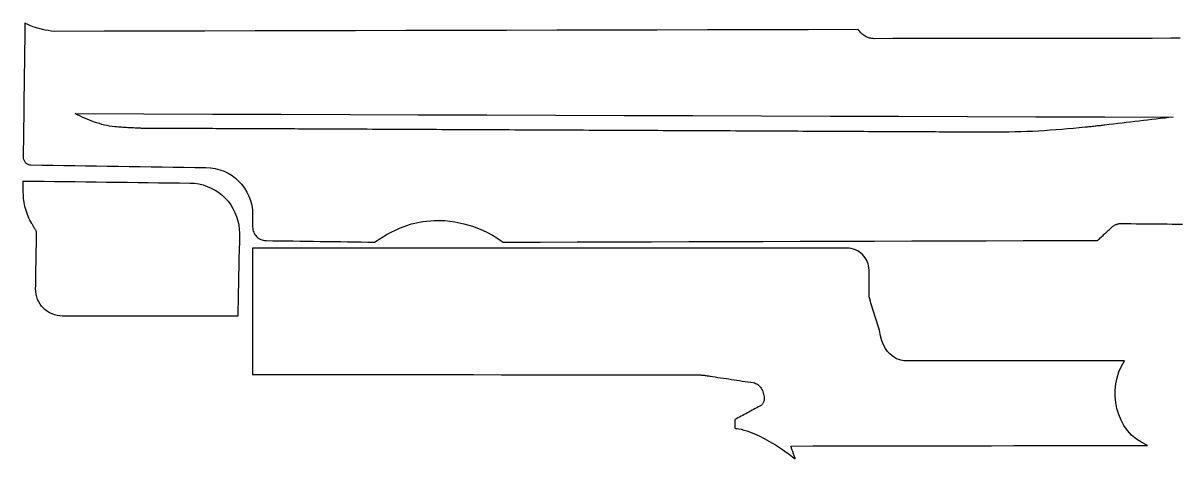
# Model space of a CAD drawing. Header units: metres. Extents: x 47 to 167, y -141 to -62.
# Drawn here: x 46.6 to 114.6, y -87.2 to -61.5 of the extents above; entities that cross this region are included whole.
import ezdxf

# ---------------------------------------------------------------- set-up
doc = ezdxf.new("R2010")
doc.units = ezdxf.units.M

msp = doc.modelspace()

# ---------------------------------------------------------------- linework, layer by layer
for points in [[(114.58067, -62.439296), (114.53749, -62.439296), (114.49431, -62.439296), (114.45113, -62.439296), (114.40795, -62.439296), (114.36477, -62.439296), (114.32159, -62.439296), (114.27841, -62.439296), (114.23523, -62.439296), (114.19205, -62.439296), (114.14887, -62.439296), (114.10569, -62.439296), (114.06251, -62.439296), (114.01933, -62.439296), (112.931956, -62.440566), (111.844582, -62.441836), (110.757208, -62.443106), (109.669834, -62.444376), (108.58246, -62.445646), (107.495086, -62.446916), (106.407712, -62.448186), (105.320338, -62.449456), (104.232964, -62.450726), (103.14559, -62.451996), (102.058216, -62.453266), (100.970842, -62.454536), (99.883468, -62.455806), (98.796094, -62.457076), (97.70872, -62.458346), (96.621346, -62.459616), (96.54921, -62.456822), (96.47809, -62.449456), (96.407986, -62.437772), (96.339152, -62.42177), (96.271588, -62.40145), (96.205548, -62.376812), (96.141286, -62.348364), (96.079056, -62.315852), (96.019112, -62.27953), (95.961454, -62.239398), (95.906336, -62.19571), (95.854012, -62.148466), (95.804482, -62.09792), (95.758, -62.044072), (95.71482, -61.986922), (95.675196, -61.926724), (92.724224, -61.933074), (89.773252, -61.939424), (86.82228, -61.945774), (83.871308, -61.952124), (80.920336, -61.958474), (77.969364, -61.964824), (75.018392, -61.971174), (72.06742, -61.977524), (69.116448, -61.983874), (66.165476, -61.990224), (63.214504, -61.996574), (60.263532, -62.002924), (57.31256, -62.009274), (54.361588, -62.015624), (51.410616, -62.021974), (48.459644, -62.028324), (48.281844, -62.009274), (48.109632, -61.98362), (47.944024, -61.952886), (47.785782, -61.917834), (47.635668, -61.87948), (47.494444, -61.83884), (47.362872, -61.797184), (47.241714, -61.755528), (47.131986, -61.714888), (47.034196, -61.67628), (46.94936, -61.64072), (46.87824, -61.609224), (46.821344, -61.582808), (46.779688, -61.562742), (46.754288, -61.549788), (46.745652, -61.545216), (46.745652, -61.58357), (46.745652, -61.621924), (46.745652, -61.660278), (46.745652, -61.698632), (46.745652, -61.736986), (46.745652, -61.77534), (46.745652, -61.813694), (46.745652, -61.852048), (46.745652, -61.890402), (46.745652, -61.928756), (46.745652, -61.96711), (46.745652, -62.005464), (46.745652, -62.043818), (46.745652, -62.082172), (46.745652, -62.120526), (46.745652, -62.15888), (46.739302, -62.611762), (46.732952, -63.064644), (46.726602, -63.517526), (46.720252, -63.970408), (46.713902, -64.42329), (46.707552, -64.876172), (46.701202, -65.329054), (46.694852, -65.781936), (46.688502, -66.234818), (46.682152, -66.6877), (46.675802, -67.140582), (46.669452, -67.593464), (46.663102, -68.046346), (46.656752, -68.499228), (46.650402, -68.95211), (46.644052, -69.404992), (46.64583, -69.45249), (46.65218, -69.498718), (46.663102, -69.543422), (46.678342, -69.586348), (46.697392, -69.627242), (46.720252, -69.66585), (46.746668, -69.701918), (46.776386, -69.735192), (46.809152, -69.765418), (46.844712, -69.792342), (46.882812, -69.815964), (46.923452, -69.835776), (46.966124, -69.851524), (47.010574, -69.863208), (47.056802, -69.87032), (47.1043, -69.87286), (47.745904, -69.882766), (48.387508, -69.892672), (49.029112, -69.902578), (49.670716, -69.912484), (50.31232, -69.92239), (50.953924, -69.932296), (51.595528, -69.942202), (52.237132, -69.952108), (52.878736, -69.962014), (53.52034, -69.97192), (54.161944, -69.981826), (54.803548, -69.991732), (55.445152, -70.001638), (56.086756, -70.011544), (56.72836, -70.02145), (57.369964, -70.031356), (57.651142, -70.046596), (57.923938, -70.089268), (58.187336, -70.157848), (58.439812, -70.251066), (58.679842, -70.367398), (58.90641, -70.505828), (59.117738, -70.664578), (59.31281, -70.842378), (59.490102, -71.037958), (59.64809, -71.250048), (59.785504, -71.477124), (59.901074, -71.717662), (59.993276, -71.970392), (60.06084, -72.234044), (60.102496, -72.507094), (60.11672, -72.788272), (60.11672, -72.834246), (60.11672, -72.880474), (60.11672, -72.926702), (60.11672, -72.972676), (60.11672, -73.018904), (60.11672, -73.065132), (60.11672, -73.111106), (60.11672, -73.157334), (60.11672, -73.203562), (60.11672, -73.249536), (60.11672, -73.295764), (60.11672, -73.341992), (60.11672, -73.38822), (60.11672, -73.434194), (60.11672, -73.480422), (60.11672, -73.52665), (60.120784, -73.607422), (60.132722, -73.685908), (60.152026, -73.761854), (60.178442, -73.834752), (60.211462, -73.904094), (60.250832, -73.969626), (60.296044, -74.03084), (60.346844, -74.087482), (60.402724, -74.139044), (60.46343, -74.185272), (60.528454, -74.225658), (60.597288, -74.259694), (60.669678, -74.287126), (60.74537, -74.307446), (60.823856, -74.3204), (60.904628, -74.325734), (61.3029, -74.331322), (61.701172, -74.33691), (62.099444, -74.342498), (62.497716, -74.348086), (62.895988, -74.353674), (63.29426, -74.359262), (63.692532, -74.36485), (64.090804, -74.370438), (64.489076, -74.376026), (64.887348, -74.381614), (65.28562, -74.387202), (65.683892, -74.39279), (66.082164, -74.398378), (66.480436, -74.403966), (66.878708, -74.409554), (67.27698, -74.415142), (68.012056, -73.939146), (68.733924, -73.585832), (69.438012, -73.3425), (70.119494, -73.19645), (70.773544, -73.134982), (71.39559, -73.14565), (71.980806, -73.2155), (72.52462, -73.331832), (73.022206, -73.481946), (73.468738, -73.653142), (73.859644, -73.832974), (74.190098, -74.008488), (74.455274, -74.167238), (74.6506, -74.29627), (74.77125, -74.382884), (74.812398, -74.414634), (76.994258, -74.408284), (79.176118, -74.401934), (81.357978, -74.395584), (83.539838, -74.389234), (85.721698, -74.382884), (87.903558, -74.376534), (90.085418, -74.370184), (92.267278, -74.363834), (94.449138, -74.357484), (96.630998, -74.351134), (98.812858, -74.344784), (100.994718, -74.338434), (103.176578, -74.332084), (105.358438, -74.325734), (107.540298, -74.319384), (109.722158, -74.313034), (109.775752, -74.263504), (109.829346, -74.213974), (109.88294, -74.164444), (109.936534, -74.114914), (109.990128, -74.065384), (110.043722, -74.015854), (110.097316, -73.966324), (110.15091, -73.916794), (110.204504, -73.867264), (110.258098, -73.817734), (110.311692, -73.768204), (110.365286, -73.718674), (110.41888, -73.669144), (110.472474, -73.619614), (110.526068, -73.570084), (110.579662, -73.520554), (110.606332, -73.497186), (110.634018, -73.475088), (110.66272, -73.454514), (110.692184, -73.43521), (110.72241, -73.41743), (110.753398, -73.401174), (110.785148, -73.386188), (110.81766, -73.372726), (110.85068, -73.360788), (110.884208, -73.350628), (110.918244, -73.341992), (110.952534, -73.33488), (110.987332, -73.329292), (111.022384, -73.325482), (111.05769, -73.323196), (111.09325, -73.322688), (111.39424, -73.325482), (111.69523, -73.328276), (111.99622, -73.33107), (112.29721, -73.333864), (112.5982, -73.336658), (112.89919, -73.339452), (113.20018, -73.342246), (113.50117, -73.34504), (113.80216, -73.347834), (114.10315, -73.350628), (114.40414, -73.353422), (114.70513, -73.356216)], [(108.990384, -67.668394), (108.648754, -67.70243), (108.307124, -67.734688), (107.96524, -67.764914), (107.623102, -67.793362), (107.280964, -67.819778), (106.938572, -67.844162), (106.59618, -67.866514), (106.253534, -67.88658), (105.910888, -67.90436), (105.567988, -67.919854), (105.225088, -67.932808), (104.882188, -67.943222), (104.539034, -67.951096), (104.19588, -67.95643), (103.852472, -67.95897), (103.509064, -67.958716), (103.35641, -67.957954), (103.203756, -67.957192), (103.051102, -67.95643), (102.898448, -67.955668), (102.745794, -67.954906), (102.59314, -67.954144), (102.440486, -67.953382), (102.287832, -67.95262), (102.135178, -67.951858), (101.982524, -67.951096), (101.82987, -67.950334), (101.677216, -67.949572), (101.524562, -67.94881), (101.371908, -67.948048), (101.219254, -67.947286), (101.0666, -67.946524), (100.850192, -67.945508), (100.633784, -67.944492), (100.417376, -67.943476), (100.200968, -67.94246), (99.98456, -67.941444), (99.768152, -67.940428), (99.551744, -67.939412), (99.335336, -67.938396), (99.118928, -67.93738), (98.90252, -67.936364), (98.686112, -67.935348), (98.469704, -67.934332), (98.253296, -67.933316), (98.036888, -67.9323), (97.82048, -67.931284), (97.604072, -67.930268), (97.337372, -67.928998), (97.070672, -67.927728), (96.803972, -67.926458), (96.537272, -67.925188), (96.270572, -67.923918), (96.003872, -67.922648), (95.737172, -67.921378), (95.470472, -67.920108), (95.203772, -67.918838), (94.937072, -67.917568), (94.670372, -67.916298), (94.403672, -67.915028), (94.136972, -67.913758), (93.870272, -67.912488), (93.603572, -67.911218), (93.336872, -67.909948), (93.033342, -67.908424), (92.729812, -67.9069), (92.426282, -67.905376), (92.122752, -67.903852), (91.819222, -67.902328), (91.515692, -67.900804), (91.212162, -67.89928), (90.908632, -67.897756), (90.605102, -67.896232), (90.301572, -67.894708), (89.998042, -67.893184), (89.694512, -67.89166), (89.390982, -67.890136), (89.087452, -67.888612), (88.783922, -67.887088), (88.480392, -67.885564), (88.15324, -67.88404), (87.826088, -67.882516), (87.498936, -67.880992), (87.171784, -67.879468), (86.844632, -67.877944), (86.51748, -67.87642), (86.190328, -67.874896), (85.863176, -67.873372), (85.536024, -67.871848), (85.208872, -67.870324), (84.88172, -67.8688), (84.554568, -67.867276), (84.227416, -67.865752), (83.900264, -67.864228), (83.573112, -67.862704), (83.24596, -67.86118), (82.908648, -67.859656), (82.571336, -67.858132), (82.234024, -67.856608), (81.896712, -67.855084), (81.5594, -67.85356), (81.222088, -67.852036), (80.884776, -67.850512), (80.547464, -67.848988), (80.210152, -67.847464), (79.87284, -67.84594), (79.535528, -67.844416), (79.198216, -67.842892), (78.860904, -67.841368), (78.523592, -67.839844), (78.18628, -67.83832), (77.848968, -67.836796), (77.514704, -67.835272), (77.18044, -67.833748), (76.846176, -67.832224), (76.511912, -67.8307), (76.177648, -67.829176), (75.843384, -67.827652), (75.50912, -67.826128), (75.174856, -67.824604), (74.840592, -67.82308), (74.506328, -67.821556), (74.172064, -67.820032), (73.8378, -67.818508), (73.503536, -67.816984), (73.169272, -67.81546), (72.835008, -67.813936), (72.500744, -67.812412), (72.18299, -67.810888), (71.865236, -67.809364), (71.547482, -67.80784), (71.229728, -67.806316), (70.911974, -67.804792), (70.59422, -67.803268), (70.276466, -67.801744), (69.958712, -67.80022), (69.640958, -67.798696), (69.323204, -67.797172), (69.00545, -67.795648), (68.687696, -67.794124), (68.369942, -67.7926), (68.052188, -67.791076), (67.734434, -67.789552), (67.41668, -67.788028), (67.128898, -67.786758), (66.841116, -67.785488), (66.553334, -67.784218), (66.265552, -67.782948), (65.97777, -67.781678), (65.689988, -67.780408), (65.402206, -67.779138), (65.114424, -67.777868), (64.826642, -67.776598), (64.53886, -67.775328), (64.251078, -67.774058), (63.963296, -67.772788), (63.675514, -67.771518), (63.387732, -67.770248), (63.09995, -67.768978), (62.812168, -67.767708), (62.56782, -67.766692), (62.323472, -67.765676), (62.079124, -67.76466), (61.834776, -67.763644), (61.590428, -67.762628), (61.34608, -67.761612), (61.101732, -67.760596), (60.857384, -67.75958), (60.613036, -67.758564), (60.368688, -67.757548), (60.12434, -67.756532), (59.879992, -67.755516), (59.635644, -67.7545), (59.391296, -67.753484), (59.146948, -67.752468), (58.9026, -67.751452), (58.714894, -67.75069), (58.527188, -67.749928), (58.339482, -67.749166), (58.151776, -67.748404), (57.96407, -67.747642), (57.776364, -67.74688), (57.588658, -67.746118), (57.400952, -67.745356), (57.213246, -67.744594), (57.02554, -67.743832), (56.837834, -67.74307), (56.650128, -67.742308), (56.462422, -67.741546), (56.274716, -67.740784), (56.08701, -67.740022), (55.899304, -67.73926), (55.781702, -67.738752), (55.6641, -67.738244), (55.546498, -67.737736), (55.428896, -67.737228), (55.311294, -67.73672), (55.193692, -67.736212), (55.07609, -67.735704), (54.958488, -67.735196), (54.840886, -67.734688), (54.723284, -67.73418), (54.605682, -67.733672), (54.48808, -67.733164), (54.370478, -67.732656), (54.252876, -67.732148), (54.135274, -67.73164), (54.017672, -67.731132), (53.98262, -67.730878), (53.947568, -67.730624), (53.912516, -67.73037), (53.877464, -67.730116), (53.842412, -67.729862), (53.80736, -67.729608), (53.772308, -67.729354), (53.737256, -67.7291), (53.702204, -67.728846), (53.667152, -67.728592), (53.6321, -67.728338), (53.597048, -67.728084), (53.561996, -67.72783), (53.526944, -67.727576), (53.491892, -67.727322), (53.45684, -67.727068), (53.338476, -67.719702), (53.230526, -67.713352), (53.131466, -67.707764), (53.040026, -67.702938), (52.954682, -67.69862), (52.874164, -67.694556), (52.796948, -67.690746), (52.721764, -67.686682), (52.647088, -67.682618), (52.57165, -67.678046), (52.493926, -67.672966), (52.412646, -67.667124), (52.326286, -67.66052), (52.233576, -67.6529), (52.132992, -67.64401), (52.023264, -67.63385), (51.871626, -67.616324), (51.72075, -67.593464), (51.570382, -67.56527), (51.420776, -67.53225), (51.271932, -67.494658), (51.12385, -67.452748), (50.97653, -67.406774), (50.830226, -67.357244), (50.684684, -67.304412), (50.540158, -67.248532), (50.396902, -67.189858), (50.254662, -67.128644), (50.113692, -67.065398), (49.973992, -67.00012), (49.835562, -66.933318), (49.698402, -66.865246), (53.727604, -66.877946), (57.756806, -66.890646), (61.786008, -66.903346), (65.81521, -66.916046), (69.844412, -66.928746), (73.873614, -66.941446), (77.902816, -66.954146), (81.932018, -66.966846), (85.96122, -66.979546), (89.990422, -66.992246), (94.019624, -67.004946), (98.048826, -67.017646), (102.078028, -67.030346), (106.10723, -67.043046), (110.136432, -67.055746), (114.165634, -67.068446), (113.914936, -67.09791), (113.664492, -67.127374), (113.413794, -67.156838), (113.16335, -67.186302), (112.912652, -67.215766), (112.662208, -67.24523), (112.411764, -67.274694), (112.161066, -67.304158), (111.910622, -67.333622), (111.659924, -67.363086), (111.40948, -67.39255), (111.158782, -67.422014), (110.908338, -67.451478), (110.65764, -67.480942), (110.407196, -67.510406), (110.156498, -67.53987), (110.083854, -67.548506), (110.01121, -67.556888), (109.938566, -67.56527), (109.865922, -67.573652), (109.793278, -67.582034), (109.72038, -67.590162), (109.647482, -67.59829), (109.574584, -67.606418), (109.501686, -67.614292), (109.428788, -67.622166), (109.35589, -67.63004), (109.282992, -67.637914), (109.210094, -67.645534), (109.137196, -67.653154), (109.064298, -67.660774), (108.9914, -67.66814)], [(46.650402, -70.824852), (47.26178, -70.832218), (47.873158, -70.839584), (48.484536, -70.84695), (49.095914, -70.854316), (49.707292, -70.861682), (50.31867, -70.869048), (50.930048, -70.876414), (51.541426, -70.88378), (52.152804, -70.891146), (52.764182, -70.898512), (53.37556, -70.905878), (53.986938, -70.913244), (54.598316, -70.92061), (55.209694, -70.927976), (55.821072, -70.935342), (56.43245, -70.942708), (56.698134, -70.957694), (56.957976, -70.995794), (57.210452, -71.055992), (57.454546, -71.137526), (57.689242, -71.239126), (57.913016, -71.36003), (58.124852, -71.499222), (58.323734, -71.655686), (58.508138, -71.82866), (58.677048, -72.017128), (58.829448, -72.220074), (58.964068, -72.436482), (59.079638, -72.665336), (59.174888, -72.905874), (59.248802, -73.15708), (59.30011, -73.417938), (59.310524, -73.492106), (59.319922, -73.567544), (59.328304, -73.644252), (59.33567, -73.72223), (59.341766, -73.801478), (59.346846, -73.881996), (59.350656, -73.963784), (59.353196, -74.046842), (59.354466, -74.13117), (59.354466, -74.216768), (59.353196, -74.30389), (59.350402, -74.392282), (59.346338, -74.481944), (59.34075, -74.572876), (59.333892, -74.665332), (59.32551, -74.759058), (59.32043, -75.009248), (59.31535, -75.259438), (59.31027, -75.509628), (59.30519, -75.759818), (59.30011, -76.010008), (59.29503, -76.260198), (59.28995, -76.510388), (59.28487, -76.760578), (59.27979, -77.010768), (59.27471, -77.260958), (59.26963, -77.511148), (59.26455, -77.761338), (59.25947, -78.011528), (59.25439, -78.261718), (59.24931, -78.511908), (59.24423, -78.762098), (58.60161, -78.762098), (57.95899, -78.762098), (57.31637, -78.762098), (56.67375, -78.762098), (56.03113, -78.762098), (55.38851, -78.762098), (54.74589, -78.762098), (54.10327, -78.762098), (53.46065, -78.762098), (52.81803, -78.762098), (52.17541, -78.762098), (51.53279, -78.762098), (50.89017, -78.762098), (50.24755, -78.762098), (49.60493, -78.762098), (48.96231, -78.762098), (48.79848, -78.753716), (48.639476, -78.729078), (48.48606, -78.6892), (48.339248, -78.634844), (48.199548, -78.566772), (48.067976, -78.485746), (47.945294, -78.392782), (47.832518, -78.288642), (47.730156, -78.174088), (47.639224, -78.050136), (47.560484, -77.917294), (47.494698, -77.776578), (47.442628, -77.62875), (47.40529, -77.474826), (47.383446, -77.315568), (47.377858, -77.151738), (47.381414, -76.942442), (47.38497, -76.733146), (47.388526, -76.52385), (47.392082, -76.314554), (47.395638, -76.105258), (47.399194, -75.895962), (47.40275, -75.686666), (47.406306, -75.47737), (47.409862, -75.268074), (47.413418, -75.058778), (47.416974, -74.849482), (47.42053, -74.640186), (47.424086, -74.43089), (47.427642, -74.221594), (47.431198, -74.012298), (47.434754, -73.803002), (47.417228, -73.773284), (47.399702, -73.743566), (47.382176, -73.713848), (47.36465, -73.68413), (47.347124, -73.654412), (47.329598, -73.624694), (47.312072, -73.594976), (47.294546, -73.565258), (47.27702, -73.53554), (47.259494, -73.505822), (47.241968, -73.476104), (47.224442, -73.446386), (47.206916, -73.416668), (47.18939, -73.38695), (47.171864, -73.357232), (47.154338, -73.327514), (47.094648, -73.222104), (47.038768, -73.114916), (46.986444, -73.006204), (46.93793, -72.895968), (46.893226, -72.784208), (46.852078, -72.671178), (46.81474, -72.556878), (46.781212, -72.441562), (46.751494, -72.32523), (46.72584, -72.207882), (46.703996, -72.089518), (46.685962, -71.970392), (46.671992, -71.850758), (46.661832, -71.730616), (46.655736, -71.609966), (46.653704, -71.488808), (46.653704, -71.447152), (46.653704, -71.405496), (46.653704, -71.36384), (46.653704, -71.322184), (46.653704, -71.280528), (46.653704, -71.238872), (46.653704, -71.197216), (46.653704, -71.15556), (46.653704, -71.113904), (46.653704, -71.072248), (46.653704, -71.030592), (46.653704, -70.988936), (46.653704, -70.94728), (46.653704, -70.905624), (46.653704, -70.863968), (46.653704, -70.822312)], [(112.65789, -86.361016), (112.311434, -86.19363), (111.999776, -85.988398), (111.722916, -85.749638), (111.481108, -85.48116), (111.274098, -85.187028), (111.101886, -84.871052), (110.964472, -84.537296), (110.86211, -84.189824), (110.794546, -83.832446), (110.76178, -83.469226), (110.763812, -83.104228), (110.800642, -82.741516), (110.87227, -82.3849), (110.978696, -82.038444), (111.11992, -81.705958), (111.295942, -81.39176), (110.494572, -81.39176), (109.693202, -81.39176), (108.891832, -81.39176), (108.090462, -81.39176), (107.289092, -81.39176), (106.487722, -81.39176), (105.686352, -81.39176), (104.884982, -81.39176), (104.083612, -81.39176), (103.282242, -81.39176), (102.480872, -81.39176), (101.679502, -81.39176), (100.878132, -81.39176), (100.076762, -81.39176), (99.275392, -81.39176), (98.474022, -81.39176), (98.45929, -81.392014), (98.417634, -81.390998), (98.352356, -81.385664), (98.267012, -81.373218), (98.164904, -81.350612), (98.049588, -81.315052), (97.924366, -81.26349), (97.792794, -81.193132), (97.658174, -81.10093), (97.523808, -80.983836), (97.393506, -80.839056), (97.270316, -80.663796), (97.157794, -80.455008), (97.059496, -80.209644), (96.978724, -79.92491), (96.919034, -79.597758), (96.88068, -79.474822), (96.842326, -79.351886), (96.803972, -79.22895), (96.765618, -79.106014), (96.727264, -78.983078), (96.68891, -78.860142), (96.650556, -78.737206), (96.612202, -78.61427), (96.573848, -78.491334), (96.535494, -78.368398), (96.49714, -78.245462), (96.458786, -78.122526), (96.420432, -77.99959), (96.382078, -77.876654), (96.343724, -77.753718), (96.30537, -77.630782), (96.30537, -77.533246), (96.30537, -77.43571), (96.30537, -77.338174), (96.30537, -77.240638), (96.30537, -77.143102), (96.30537, -77.045566), (96.30537, -76.94803), (96.30537, -76.850494), (96.30537, -76.752958), (96.30537, -76.655422), (96.30537, -76.557886), (96.30537, -76.46035), (96.30537, -76.362814), (96.30537, -76.265278), (96.30537, -76.167742), (96.30537, -76.070206), (96.298512, -75.936602), (96.2787, -75.806808), (96.246442, -75.681586), (96.2025, -75.561444), (96.147382, -75.447144), (96.08185, -75.339448), (96.006412, -75.238864), (95.92183, -75.146154), (95.828866, -75.061826), (95.728028, -74.986642), (95.620078, -74.921364), (95.505778, -74.8665), (95.385636, -74.822812), (95.26016, -74.790808), (95.130366, -74.77125), (94.996762, -74.7649), (92.81668, -74.7649), (90.636598, -74.7649), (88.456516, -74.7649), (86.276434, -74.7649), (84.096352, -74.7649), (81.91627, -74.7649), (79.736188, -74.7649), (77.556106, -74.7649), (75.376024, -74.7649), (73.195942, -74.7649), (71.01586, -74.7649), (68.835778, -74.7649), (66.655696, -74.7649), (64.475614, -74.7649), (62.295532, -74.7649), (60.11545, -74.7649), (60.11545, -75.229212), (60.11545, -75.693524), (60.11545, -76.157836), (60.11545, -76.622148), (60.11545, -77.08646), (60.11545, -77.550772), (60.11545, -78.015084), (60.11545, -78.479396), (60.11545, -78.943708), (60.11545, -79.40802), (60.11545, -79.872332), (60.11545, -80.336644), (60.11545, -80.800956), (60.11545, -81.265268), (60.11545, -81.72958), (60.11545, -82.193892), (61.739526, -82.194908), (63.363602, -82.195924), (64.987678, -82.19694), (66.611754, -82.197956), (68.23583, -82.198972), (69.859906, -82.199988), (71.483982, -82.201004), (73.108058, -82.20202), (74.732134, -82.203036), (76.35621, -82.204052), (77.980286, -82.205068), (79.604362, -82.206084), (81.228438, -82.2071), (82.852514, -82.208116), (84.47659, -82.209132), (86.100666, -82.210148), (86.154514, -82.210402), (86.208362, -82.211418), (86.26221, -82.212942), (86.315804, -82.215228), (86.369398, -82.218022), (86.422992, -82.221578), (86.476586, -82.225642), (86.53018, -82.230214), (86.583774, -82.235548), (86.637114, -82.24139), (86.690454, -82.247994), (86.743794, -82.255106), (86.79688, -82.262726), (86.849966, -82.271108), (86.903052, -82.279998), (86.955884, -82.28965), (87.115142, -82.313526), (87.2744, -82.337402), (87.433658, -82.361278), (87.592916, -82.385154), (87.752174, -82.40903), (87.911432, -82.432906), (88.07069, -82.456782), (88.229948, -82.480658), (88.389206, -82.504534), (88.548464, -82.52841), (88.707722, -82.552286), (88.86698, -82.576162), (89.026238, -82.600038), (89.185496, -82.623914), (89.344754, -82.64779), (89.504012, -82.671666), (89.579196, -82.690208), (89.649554, -82.716116), (89.715086, -82.749136), (89.775792, -82.78876), (89.831672, -82.83448), (89.88298, -82.885534), (89.929716, -82.941668), (89.97188, -83.002374), (90.009472, -83.067144), (90.042492, -83.13547), (90.071194, -83.20659), (90.095578, -83.28025), (90.115644, -83.355942), (90.131392, -83.433158), (90.142822, -83.51139), (90.150188, -83.59013), (90.151204, -83.62569), (90.14968, -83.660742), (90.145616, -83.695286), (90.139266, -83.729322), (90.130376, -83.762596), (90.1192, -83.795108), (90.105992, -83.826604), (90.090498, -83.857084), (90.072972, -83.886548), (90.053414, -83.914742), (90.031824, -83.941412), (90.008202, -83.966558), (89.982802, -83.99018), (89.955624, -84.012024), (89.926668, -84.03209), (89.896188, -84.050124), (89.804494, -84.099654), (89.7128, -84.149184), (89.621106, -84.198714), (89.529412, -84.248244), (89.437718, -84.297774), (89.346024, -84.347304), (89.25433, -84.396834), (89.162636, -84.446364), (89.070942, -84.495894), (88.979248, -84.545424), (88.887554, -84.594954), (88.79586, -84.644484), (88.704166, -84.694014), (88.612472, -84.743544), (88.520778, -84.793074), (88.429084, -84.842604), (88.429084, -84.874608), (88.429084, -84.906612), (88.429084, -84.938616), (88.429084, -84.97062), (88.429084, -85.002624), (88.429084, -85.034628), (88.429084, -85.066632), (88.429084, -85.098636), (88.429084, -85.13064), (88.429084, -85.162644), (88.429084, -85.194648), (88.429084, -85.226652), (88.429084, -85.258656), (88.429084, -85.29066), (88.429084, -85.322664), (88.429084, -85.354668), (88.44407, -85.35543), (88.488266, -85.358986), (88.561672, -85.36813), (88.66378, -85.385402), (88.794082, -85.413342), (88.95207, -85.45449), (89.13749, -85.511386), (89.350088, -85.58657), (89.589356, -85.682582), (89.854786, -85.801962), (90.146124, -85.94725), (90.462862, -86.120986), (90.804492, -86.32571), (91.17076, -86.563962), (91.561412, -86.838282), (91.975686, -87.15121), (91.959176, -87.103966), (91.942666, -87.056722), (91.926156, -87.009478), (91.909646, -86.962234), (91.893136, -86.91499), (91.876626, -86.867746), (91.860116, -86.820502), (91.843606, -86.773258), (91.827096, -86.726014), (91.810586, -86.67877), (91.794076, -86.631526), (91.777566, -86.584282), (91.761056, -86.537038), (91.744546, -86.489794), (91.728036, -86.44255), (91.711526, -86.395306), (93.020896, -86.39302), (94.330266, -86.390734), (95.639636, -86.388448), (96.949006, -86.386162), (98.258376, -86.383876), (99.567746, -86.38159), (100.877116, -86.379304), (102.186486, -86.377018), (103.495856, -86.374732), (104.805226, -86.372446), (106.114596, -86.37016), (107.423966, -86.367874), (108.733336, -86.365588), (110.042706, -86.363302), (111.352076, -86.361016), (112.661446, -86.35873)]]:
    msp.add_lwpolyline(points)

doc.saveas('drawing.dxf')
